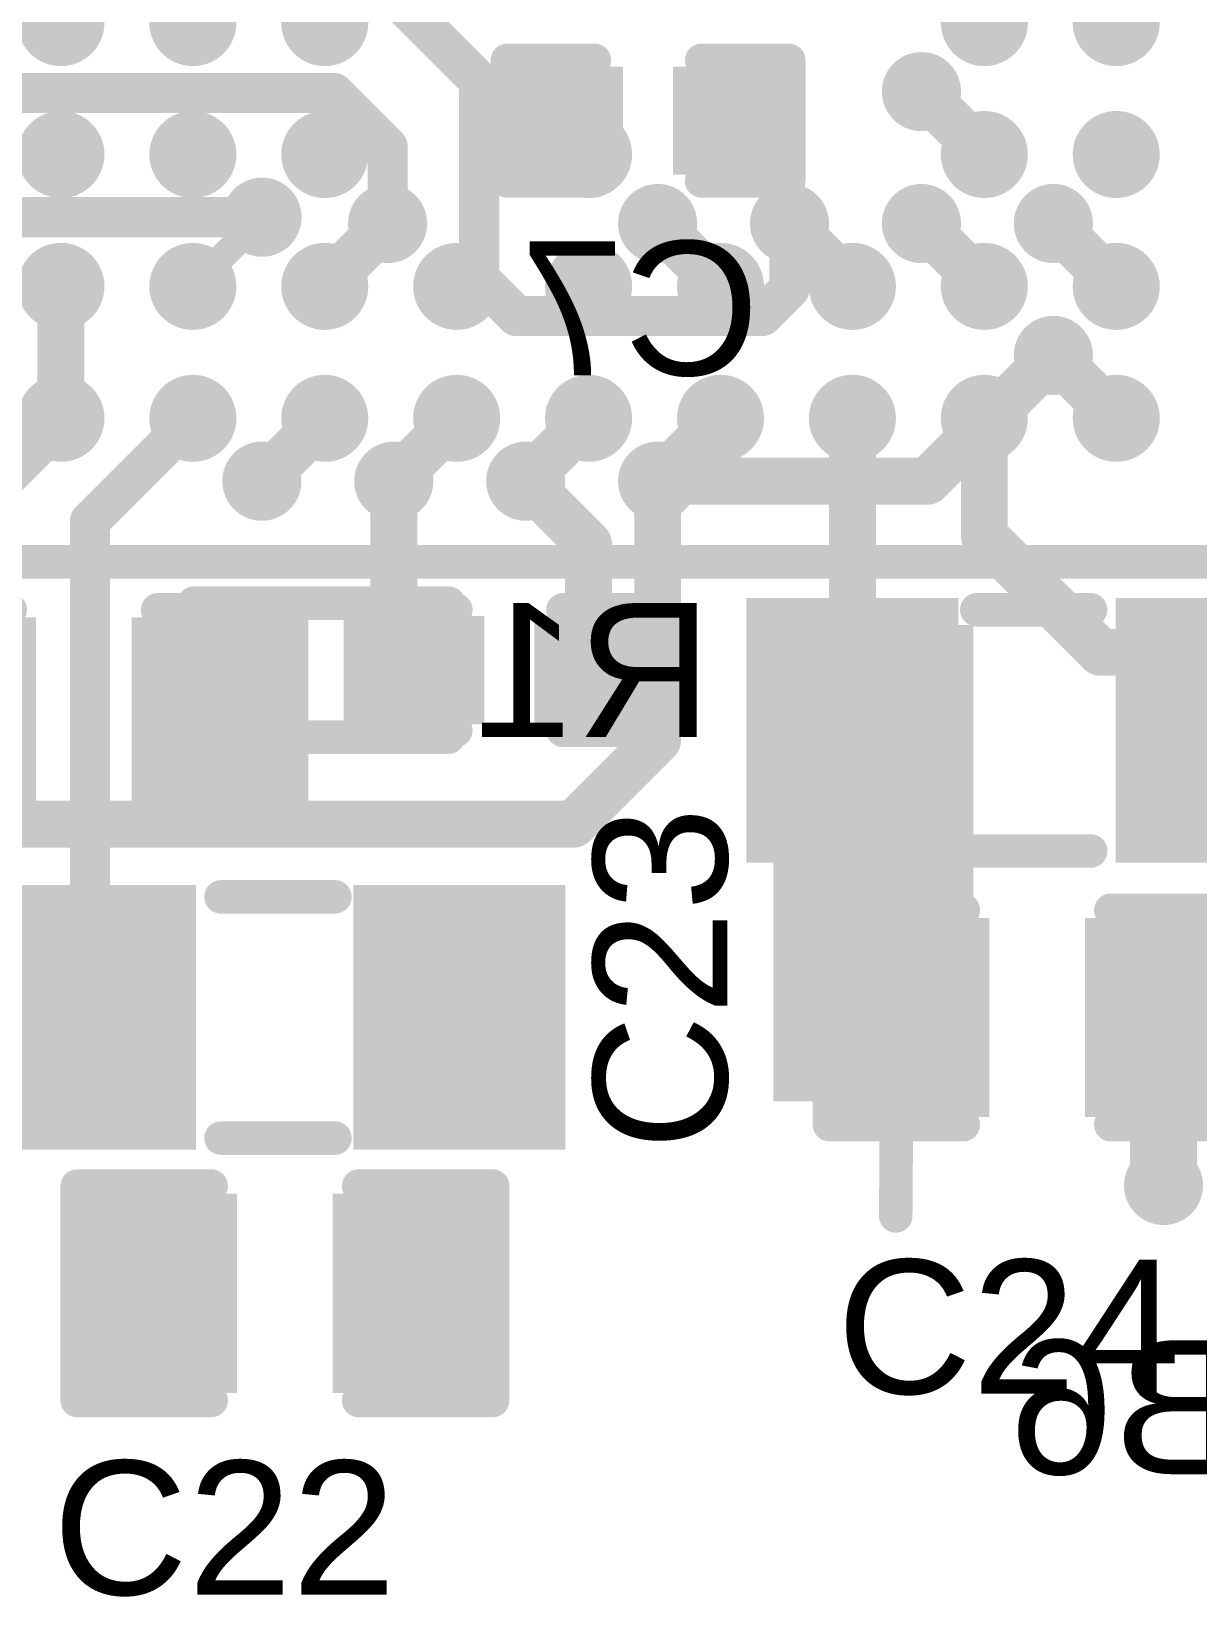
# Model space of a CAD drawing. Header units: inches. Extents: x 28 to 136, y 32 to 73.
# Drawn here: x 42.27 to 46.69, y 56.08 to 62.01 of the extents above; entities that cross this region are included whole.
import ezdxf

# ---------------------------------------------------------------- set-up
doc = ezdxf.new("R2010")
doc.units = ezdxf.units.IN
for name, color, linetype in [('Bottom Layer', 5, 'Continuous'), ('Bottom Overlay', 54, 'Continuous'), ('Bottom Paste', 16, 'Continuous'), ('Bottom Solder', 6, 'Continuous'), ('Top Layer', 1, 'Continuous'), ('Top Overlay', 2, 'Continuous'), ('Top Paste', 8, 'Continuous'), ('Top Solder', 216, 'Continuous'), ('Via Holes', 16, 'Continuous')]:
    doc.layers.add(name, color=color, linetype=linetype)
doc.styles.add('Arial', font='', dxfattribs={"height": 0.2})
doc.styles.get('Arial').set_extended_font_data('Arial')

# ---------------------------------------------------------------- blocks, each defined once
blk = doc.blocks.new('82_VFBGA_7')
at = {"layer": 'Top Layer'}
h = blk.add_hatch(color=1, dxfattribs=at)
edge = h.paths.add_edge_path()
edge.add_arc((-2.25, -0.75), 0.11, 0, 360)
h = blk.add_hatch(color=1, dxfattribs=at)
edge = h.paths.add_edge_path()
edge.add_arc((-1.75, -0.75), 0.11, 0, 360)
h = blk.add_hatch(color=1, dxfattribs=at)
edge = h.paths.add_edge_path()
edge.add_arc((-1.25, -0.75), 0.11, 0, 360)
h = blk.add_hatch(color=1, dxfattribs=at)
edge = h.paths.add_edge_path()
edge.add_arc((1.25, -0.75), 0.11, 0, 360)
h = blk.add_hatch(color=1, dxfattribs=at)
edge = h.paths.add_edge_path()
edge.add_arc((1.75, -0.75), 0.11, 0, 360)
h = blk.add_hatch(color=1, dxfattribs=at)
edge = h.paths.add_edge_path()
edge.add_arc((-2.25, -1.25), 0.11, 0, 360)
h = blk.add_hatch(color=1, dxfattribs=at)
edge = h.paths.add_edge_path()
edge.add_arc((-1.75, -1.25), 0.11, 0, 360)
h = blk.add_hatch(color=1, dxfattribs=at)
edge = h.paths.add_edge_path()
edge.add_arc((-1.25, -1.25), 0.11, 0, 360)
h = blk.add_hatch(color=1, dxfattribs=at)
edge = h.paths.add_edge_path()
edge.add_arc((-0.25, -1.25), 0.11, 0, 360)
h = blk.add_hatch(color=1, dxfattribs=at)
edge = h.paths.add_edge_path()
edge.add_arc((1.25, -1.25), 0.11, 0, 360)
h = blk.add_hatch(color=1, dxfattribs=at)
edge = h.paths.add_edge_path()
edge.add_arc((1.75, -1.25), 0.11, 0, 360)
h = blk.add_hatch(color=1, dxfattribs=at)
edge = h.paths.add_edge_path()
edge.add_arc((-2.25, -1.75), 0.11, 0, 360)
h = blk.add_hatch(color=1, dxfattribs=at)
edge = h.paths.add_edge_path()
edge.add_arc((-1.75, -1.75), 0.11, 0, 360)
h = blk.add_hatch(color=1, dxfattribs=at)
edge = h.paths.add_edge_path()
edge.add_arc((-1.25, -1.75), 0.11, 0, 360)
h = blk.add_hatch(color=1, dxfattribs=at)
edge = h.paths.add_edge_path()
edge.add_arc((-0.75, -1.75), 0.11, 0, 360)
h = blk.add_hatch(color=1, dxfattribs=at)
edge = h.paths.add_edge_path()
edge.add_arc((-0.25, -1.75), 0.11, 0, 360)
h = blk.add_hatch(color=1, dxfattribs=at)
edge = h.paths.add_edge_path()
edge.add_arc((0.25, -1.75), 0.11, 0, 360)
h = blk.add_hatch(color=1, dxfattribs=at)
edge = h.paths.add_edge_path()
edge.add_arc((0.75, -1.75), 0.11, 0, 360)
h = blk.add_hatch(color=1, dxfattribs=at)
edge = h.paths.add_edge_path()
edge.add_arc((1.25, -1.75), 0.11, 0, 360)
h = blk.add_hatch(color=1, dxfattribs=at)
edge = h.paths.add_edge_path()
edge.add_arc((1.75, -1.75), 0.11, 0, 360)
h = blk.add_hatch(color=1, dxfattribs=at)
edge = h.paths.add_edge_path()
edge.add_arc((-2.25, -2.25), 0.11, 0, 360)
h = blk.add_hatch(color=1, dxfattribs=at)
edge = h.paths.add_edge_path()
edge.add_arc((-1.75, -2.25), 0.11, 0, 360)
h = blk.add_hatch(color=1, dxfattribs=at)
edge = h.paths.add_edge_path()
edge.add_arc((-1.25, -2.25), 0.11, 0, 360)
h = blk.add_hatch(color=1, dxfattribs=at)
edge = h.paths.add_edge_path()
edge.add_arc((-0.75, -2.25), 0.11, 0, 360)
h = blk.add_hatch(color=1, dxfattribs=at)
edge = h.paths.add_edge_path()
edge.add_arc((-0.25, -2.25), 0.11, 0, 360)
h = blk.add_hatch(color=1, dxfattribs=at)
edge = h.paths.add_edge_path()
edge.add_arc((0.25, -2.25), 0.11, 0, 360)
h = blk.add_hatch(color=1, dxfattribs=at)
edge = h.paths.add_edge_path()
edge.add_arc((0.75, -2.25), 0.11, 0, 360)
h = blk.add_hatch(color=1, dxfattribs=at)
edge = h.paths.add_edge_path()
edge.add_arc((1.25, -2.25), 0.11, 0, 360)
h = blk.add_hatch(color=1, dxfattribs=at)
edge = h.paths.add_edge_path()
edge.add_arc((1.75, -2.25), 0.11, 0, 360)
at = {"layer": 'Top Paste'}
h = blk.add_hatch(color=8, dxfattribs=at)
edge = h.paths.add_edge_path()
edge.add_arc((-2.25, -0.75), 0.11, 0, 360)
h = blk.add_hatch(color=8, dxfattribs=at)
edge = h.paths.add_edge_path()
edge.add_arc((-1.75, -0.75), 0.11, 0, 360)
h = blk.add_hatch(color=8, dxfattribs=at)
edge = h.paths.add_edge_path()
edge.add_arc((-1.25, -0.75), 0.11, 0, 360)
h = blk.add_hatch(color=8, dxfattribs=at)
edge = h.paths.add_edge_path()
edge.add_arc((1.25, -0.75), 0.11, 0, 360)
h = blk.add_hatch(color=8, dxfattribs=at)
edge = h.paths.add_edge_path()
edge.add_arc((1.75, -0.75), 0.11, 0, 360)
h = blk.add_hatch(color=8, dxfattribs=at)
edge = h.paths.add_edge_path()
edge.add_arc((-2.25, -1.25), 0.11, 0, 360)
h = blk.add_hatch(color=8, dxfattribs=at)
edge = h.paths.add_edge_path()
edge.add_arc((-1.75, -1.25), 0.11, 0, 360)
h = blk.add_hatch(color=8, dxfattribs=at)
edge = h.paths.add_edge_path()
edge.add_arc((-1.25, -1.25), 0.11, 0, 360)
h = blk.add_hatch(color=8, dxfattribs=at)
edge = h.paths.add_edge_path()
edge.add_arc((-0.25, -1.25), 0.11, 0, 360)
h = blk.add_hatch(color=8, dxfattribs=at)
edge = h.paths.add_edge_path()
edge.add_arc((1.25, -1.25), 0.11, 0, 360)
h = blk.add_hatch(color=8, dxfattribs=at)
edge = h.paths.add_edge_path()
edge.add_arc((1.75, -1.25), 0.11, 0, 360)
h = blk.add_hatch(color=8, dxfattribs=at)
edge = h.paths.add_edge_path()
edge.add_arc((-2.25, -1.75), 0.11, 0, 360)
h = blk.add_hatch(color=8, dxfattribs=at)
edge = h.paths.add_edge_path()
edge.add_arc((-1.75, -1.75), 0.11, 0, 360)
h = blk.add_hatch(color=8, dxfattribs=at)
edge = h.paths.add_edge_path()
edge.add_arc((-1.25, -1.75), 0.11, 0, 360)
h = blk.add_hatch(color=8, dxfattribs=at)
edge = h.paths.add_edge_path()
edge.add_arc((-0.75, -1.75), 0.11, 0, 360)
h = blk.add_hatch(color=8, dxfattribs=at)
edge = h.paths.add_edge_path()
edge.add_arc((-0.25, -1.75), 0.11, 0, 360)
h = blk.add_hatch(color=8, dxfattribs=at)
edge = h.paths.add_edge_path()
edge.add_arc((0.25, -1.75), 0.11, 0, 360)
h = blk.add_hatch(color=8, dxfattribs=at)
edge = h.paths.add_edge_path()
edge.add_arc((0.75, -1.75), 0.11, 0, 360)
h = blk.add_hatch(color=8, dxfattribs=at)
edge = h.paths.add_edge_path()
edge.add_arc((1.25, -1.75), 0.11, 0, 360)
h = blk.add_hatch(color=8, dxfattribs=at)
edge = h.paths.add_edge_path()
edge.add_arc((1.75, -1.75), 0.11, 0, 360)
h = blk.add_hatch(color=8, dxfattribs=at)
edge = h.paths.add_edge_path()
edge.add_arc((-2.25, -2.25), 0.11, 0, 360)
h = blk.add_hatch(color=8, dxfattribs=at)
edge = h.paths.add_edge_path()
edge.add_arc((-1.75, -2.25), 0.11, 0, 360)
h = blk.add_hatch(color=8, dxfattribs=at)
edge = h.paths.add_edge_path()
edge.add_arc((-1.25, -2.25), 0.11, 0, 360)
h = blk.add_hatch(color=8, dxfattribs=at)
edge = h.paths.add_edge_path()
edge.add_arc((-0.75, -2.25), 0.11, 0, 360)
h = blk.add_hatch(color=8, dxfattribs=at)
edge = h.paths.add_edge_path()
edge.add_arc((-0.25, -2.25), 0.11, 0, 360)
h = blk.add_hatch(color=8, dxfattribs=at)
edge = h.paths.add_edge_path()
edge.add_arc((0.25, -2.25), 0.11, 0, 360)
h = blk.add_hatch(color=8, dxfattribs=at)
edge = h.paths.add_edge_path()
edge.add_arc((0.75, -2.25), 0.11, 0, 360)
h = blk.add_hatch(color=8, dxfattribs=at)
edge = h.paths.add_edge_path()
edge.add_arc((1.25, -2.25), 0.11, 0, 360)
h = blk.add_hatch(color=8, dxfattribs=at)
edge = h.paths.add_edge_path()
edge.add_arc((1.75, -2.25), 0.11, 0, 360)
at = {"layer": 'Top Solder'}
h = blk.add_hatch(color=216, dxfattribs=at)
edge = h.paths.add_edge_path()
edge.add_arc((-2.25, -0.75), 0.165, 0, 360)
h = blk.add_hatch(color=216, dxfattribs=at)
edge = h.paths.add_edge_path()
edge.add_arc((-1.75, -0.75), 0.165, 0, 360)
h = blk.add_hatch(color=216, dxfattribs=at)
edge = h.paths.add_edge_path()
edge.add_arc((-1.25, -0.75), 0.165, 0, 360)
h = blk.add_hatch(color=216, dxfattribs=at)
edge = h.paths.add_edge_path()
edge.add_arc((1.25, -0.75), 0.165, 0, 360)
h = blk.add_hatch(color=216, dxfattribs=at)
edge = h.paths.add_edge_path()
edge.add_arc((1.75, -0.75), 0.165, 0, 360)
h = blk.add_hatch(color=216, dxfattribs=at)
edge = h.paths.add_edge_path()
edge.add_arc((-2.25, -1.25), 0.165, 0, 360)
h = blk.add_hatch(color=216, dxfattribs=at)
edge = h.paths.add_edge_path()
edge.add_arc((-1.75, -1.25), 0.165, 0, 360)
h = blk.add_hatch(color=216, dxfattribs=at)
edge = h.paths.add_edge_path()
edge.add_arc((-1.25, -1.25), 0.165, 0, 360)
h = blk.add_hatch(color=216, dxfattribs=at)
edge = h.paths.add_edge_path()
edge.add_arc((-0.25, -1.25), 0.165, 0, 360)
h = blk.add_hatch(color=216, dxfattribs=at)
edge = h.paths.add_edge_path()
edge.add_arc((1.25, -1.25), 0.165, 0, 360)
h = blk.add_hatch(color=216, dxfattribs=at)
edge = h.paths.add_edge_path()
edge.add_arc((1.75, -1.25), 0.165, 0, 360)
h = blk.add_hatch(color=216, dxfattribs=at)
edge = h.paths.add_edge_path()
edge.add_arc((-2.25, -1.75), 0.165, 0, 360)
h = blk.add_hatch(color=216, dxfattribs=at)
edge = h.paths.add_edge_path()
edge.add_arc((-1.75, -1.75), 0.165, 0, 360)
h = blk.add_hatch(color=216, dxfattribs=at)
edge = h.paths.add_edge_path()
edge.add_arc((-1.25, -1.75), 0.165, 0, 360)
h = blk.add_hatch(color=216, dxfattribs=at)
edge = h.paths.add_edge_path()
edge.add_arc((-0.75, -1.75), 0.165, 0, 360)
h = blk.add_hatch(color=216, dxfattribs=at)
edge = h.paths.add_edge_path()
edge.add_arc((-0.25, -1.75), 0.165, 0, 360)
h = blk.add_hatch(color=216, dxfattribs=at)
edge = h.paths.add_edge_path()
edge.add_arc((0.25, -1.75), 0.165, 0, 360)
h = blk.add_hatch(color=216, dxfattribs=at)
edge = h.paths.add_edge_path()
edge.add_arc((0.75, -1.75), 0.165, 0, 360)
h = blk.add_hatch(color=216, dxfattribs=at)
edge = h.paths.add_edge_path()
edge.add_arc((1.25, -1.75), 0.165, 0, 360)
h = blk.add_hatch(color=216, dxfattribs=at)
edge = h.paths.add_edge_path()
edge.add_arc((1.75, -1.75), 0.165, 0, 360)
h = blk.add_hatch(color=216, dxfattribs=at)
edge = h.paths.add_edge_path()
edge.add_arc((-2.25, -2.25), 0.165, 0, 360)
h = blk.add_hatch(color=216, dxfattribs=at)
edge = h.paths.add_edge_path()
edge.add_arc((-1.75, -2.25), 0.165, 0, 360)
h = blk.add_hatch(color=216, dxfattribs=at)
edge = h.paths.add_edge_path()
edge.add_arc((-1.25, -2.25), 0.165, 0, 360)
h = blk.add_hatch(color=216, dxfattribs=at)
edge = h.paths.add_edge_path()
edge.add_arc((-0.75, -2.25), 0.165, 0, 360)
h = blk.add_hatch(color=216, dxfattribs=at)
edge = h.paths.add_edge_path()
edge.add_arc((-0.25, -2.25), 0.165, 0, 360)
h = blk.add_hatch(color=216, dxfattribs=at)
edge = h.paths.add_edge_path()
edge.add_arc((0.25, -2.25), 0.165, 0, 360)
h = blk.add_hatch(color=216, dxfattribs=at)
edge = h.paths.add_edge_path()
edge.add_arc((0.75, -2.25), 0.165, 0, 360)
h = blk.add_hatch(color=216, dxfattribs=at)
edge = h.paths.add_edge_path()
edge.add_arc((1.25, -2.25), 0.165, 0, 360)
h = blk.add_hatch(color=216, dxfattribs=at)
edge = h.paths.add_edge_path()
edge.add_arc((1.75, -2.25), 0.165, 0, 360)
at = {"layer": 'Top Overlay', "const_width": 0.127}
blk.add_lwpolyline([(-2.8067, -2.794), (2.7686, -2.794)], dxfattribs=at)
blk = doc.blocks.new('R___0201_B_36')
at = {"layer": 'Bottom Layer'}
for points in [[(-0.41, 0.185), (-0.14, 0.185), (-0.14, -0.185), (-0.41, -0.185)], [(0.14, 0.185), (0.41, 0.185), (0.41, -0.185), (0.14, -0.185)]]:
    blk.add_hatch(color=5, dxfattribs=at).paths.add_polyline_path(points)
at = {"layer": 'Bottom Paste'}
for points in [[(-0.41, 0.185), (-0.14, 0.185), (-0.14, -0.185), (-0.41, -0.185)], [(0.14, 0.185), (0.41, 0.185), (0.41, -0.185), (0.14, -0.185)]]:
    blk.add_hatch(color=16, dxfattribs=at).paths.add_polyline_path(points)
at = {"layer": 'Bottom Solder'}
for points in [[(-0.465, 0.24), (-0.085, 0.24), (-0.085, -0.24), (-0.465, -0.24)], [(0.085, 0.24), (0.465, 0.24), (0.465, -0.24), (0.085, -0.24)]]:
    blk.add_hatch(color=6, dxfattribs=at).paths.add_polyline_path(points)
at = {"layer": 'Bottom Overlay', "const_width": 0.127}
for points in [[(0.4826, 0.254), (-0.4826, 0.254)], [(-0.4826, 0.254), (-0.4826, -0.254)], [(0.4826, 0.254), (0.4826, -0.254)], [(0.4826, -0.254), (-0.4826, -0.254)]]:
    blk.add_lwpolyline(points, dxfattribs=at)
at = {"layer": 'Bottom Overlay', "const_width": 0.0635}
for points in [[(-0.5143, 0.254, 1), (-0.4508, 0.254, 1)], [(-0.5143, 0.254, 1), (-0.4508, 0.254, 1)], [(0.4508, 0.254, 1), (0.5143, 0.254, 1)], [(0.4508, 0.254, 1), (0.5143, 0.254, 1)], [(-0.5143, -0.254, 1), (-0.4508, -0.254, 1)], [(-0.5143, -0.254, 1), (-0.4508, -0.254, 1)], [(0.4508, -0.254, 1), (0.5143, -0.254, 1)], [(0.4508, -0.254, 1), (0.5143, -0.254, 1)]]:
    blk.add_lwpolyline(points, format="xyb", close=True, dxfattribs=at)
blk = doc.blocks.new('IND_0603__1608_M_______39')
at = {"layer": 'Top Layer'}
for points in [[(-1, 0.4), (-0.4, 0.4), (-0.4, -0.4), (-1, -0.4)], [(0.4, 0.4), (1, 0.4), (1, -0.4), (0.4, -0.4)]]:
    blk.add_hatch(color=1, dxfattribs=at).paths.add_polyline_path(points)
at = {"layer": 'Top Paste'}
for points in [[(-1, 0.4), (-0.4, 0.4), (-0.4, -0.4), (-1, -0.4)], [(0.4, 0.4), (1, 0.4), (1, -0.4), (0.4, -0.4)]]:
    blk.add_hatch(color=8, dxfattribs=at).paths.add_polyline_path(points)
at = {"layer": 'Top Solder'}
for points in [[(-1.1016, 0.5016), (-0.2984, 0.5016), (-0.2984, -0.5016), (-1.1016, -0.5016)], [(0.2984, 0.5016), (1.1016, 0.5016), (1.1016, -0.5016), (0.2984, -0.5016)]]:
    blk.add_hatch(color=216, dxfattribs=at).paths.add_polyline_path(points)
at = {"layer": 'Top Overlay', "const_width": 0.127}
for points in [[(0.2286, 0.4572), (-0.2032, 0.4572)], [(0.2286, -0.4572), (-0.2032, -0.4572)]]:
    blk.add_lwpolyline(points, dxfattribs=at)
at = {"layer": 'Top Overlay', "const_width": 0.0635}
for points in [[(-0.2349, 0.4572, 1), (-0.1714, 0.4572, 1)], [(0.1968, 0.4572, 1), (0.2604, 0.4572, 1)], [(-0.2349, -0.4572, 1), (-0.1714, -0.4572, 1)], [(0.1968, -0.4572, 1), (0.2604, -0.4572, 1)]]:
    blk.add_lwpolyline(points, format="xyb", close=True, dxfattribs=at)
blk = doc.blocks.new('IND_0603__1608_M_______40')
at = {"layer": 'Top Layer'}
for points in [[(-1, 0.4), (-0.4, 0.4), (-0.4, -0.4), (-1, -0.4)], [(0.4, 0.4), (1, 0.4), (1, -0.4), (0.4, -0.4)]]:
    blk.add_hatch(color=1, dxfattribs=at).paths.add_polyline_path(points)
at = {"layer": 'Top Paste'}
for points in [[(-1, 0.4), (-0.4, 0.4), (-0.4, -0.4), (-1, -0.4)], [(0.4, 0.4), (1, 0.4), (1, -0.4), (0.4, -0.4)]]:
    blk.add_hatch(color=8, dxfattribs=at).paths.add_polyline_path(points)
at = {"layer": 'Top Solder'}
for points in [[(-1.1016, 0.5016), (-0.2984, 0.5016), (-0.2984, -0.5016), (-1.1016, -0.5016)], [(0.2984, 0.5016), (1.1016, 0.5016), (1.1016, -0.5016), (0.2984, -0.5016)]]:
    blk.add_hatch(color=216, dxfattribs=at).paths.add_polyline_path(points)
at = {"layer": 'Top Overlay', "const_width": 0.127}
for points in [[(-0.2032, 0.4572), (0.2286, 0.4572)], [(-0.2032, -0.4572), (0.2286, -0.4572)]]:
    blk.add_lwpolyline(points, dxfattribs=at)
at = {"layer": 'Top Overlay', "const_width": 0.0635}
for points in [[(-0.2349, 0.4572, 1), (-0.1714, 0.4572, 1)], [(0.1968, 0.4572, 1), (0.2604, 0.4572, 1)], [(-0.2349, -0.4572, 1), (-0.1714, -0.4572, 1)], [(0.1968, -0.4572, 1), (0.2604, -0.4572, 1)]]:
    blk.add_lwpolyline(points, format="xyb", close=True, dxfattribs=at)
blk = doc.blocks.new('C___0402_63')
at = {"layer": 'Top Layer'}
for points in [[(-0.6985, -0.3175), (-0.6985, 0.3175), (-0.2413, 0.3175), (-0.2413, -0.3175)], [(0.2413, -0.3175), (0.2413, 0.3175), (0.6985, 0.3175), (0.6985, -0.3175)]]:
    blk.add_hatch(color=1, dxfattribs=at).paths.add_polyline_path(points)
at = {"layer": 'Top Paste'}
for points in [[(-0.6985, -0.3175), (-0.6985, 0.3175), (-0.2413, 0.3175), (-0.2413, -0.3175)], [(0.2413, -0.3175), (0.2413, 0.3175), (0.6985, 0.3175), (0.6985, -0.3175)]]:
    blk.add_hatch(color=8, dxfattribs=at).paths.add_polyline_path(points)
at = {"layer": 'Top Solder'}
for points in [[(-0.7585, -0.3775), (-0.7585, 0.3775), (-0.1813, 0.3775), (-0.1813, -0.3775)], [(0.1813, -0.3775), (0.1813, 0.3775), (0.7585, 0.3775), (0.7585, -0.3775)]]:
    blk.add_hatch(color=216, dxfattribs=at).paths.add_polyline_path(points)
at = {"layer": 'Top Overlay', "const_width": 0.127}
for points in [[(-0.2794, 0.4064), (-0.7874, 0.4064)], [(-0.7874, 0.4064), (-0.7874, -0.4064)], [(0.7874, 0.4064), (0.2794, 0.4064)], [(0.7874, 0.4064), (0.7874, -0.4064)], [(-0.2794, -0.4064), (-0.7874, -0.4064)], [(0.7874, -0.4064), (0.2794, -0.4064)]]:
    blk.add_lwpolyline(points, dxfattribs=at)
at = {"layer": 'Top Overlay', "const_width": 0.0635}
for points in [[(-0.8191, 0.4064, 1), (-0.7556, 0.4064, 1)], [(-0.8191, 0.4064, 1), (-0.7556, 0.4064, 1)], [(-0.3111, 0.4064, 1), (-0.2477, 0.4064, 1)], [(0.2477, 0.4064, 1), (0.3111, 0.4064, 1)], [(0.7556, 0.4064, 1), (0.8191, 0.4064, 1)], [(0.7556, 0.4064, 1), (0.8191, 0.4064, 1)], [(-0.8191, -0.4064, 1), (-0.7556, -0.4064, 1)], [(-0.8191, -0.4064, 1), (-0.7556, -0.4064, 1)], [(-0.3111, -0.4064, 1), (-0.2477, -0.4064, 1)], [(0.2477, -0.4064, 1), (0.3111, -0.4064, 1)], [(0.7556, -0.4064, 1), (0.8191, -0.4064, 1)], [(0.7556, -0.4064, 1), (0.8191, -0.4064, 1)]]:
    blk.add_lwpolyline(points, format="xyb", close=True, dxfattribs=at)
blk = doc.blocks.new('C___0201_64')
at = {"layer": 'Top Layer'}
for points in [[(-0.45, 0.15), (-0.15, 0.15), (-0.15, -0.15), (-0.45, -0.15)], [(0.15, 0.15), (0.45, 0.15), (0.45, -0.15), (0.15, -0.15)]]:
    blk.add_hatch(color=1, dxfattribs=at).paths.add_polyline_path(points)
at = {"layer": 'Top Paste'}
for points in [[(-0.45, 0.15), (-0.15, 0.15), (-0.15, -0.15), (-0.45, -0.15)], [(0.15, 0.15), (0.45, 0.15), (0.45, -0.15), (0.15, -0.15)]]:
    blk.add_hatch(color=8, dxfattribs=at).paths.add_polyline_path(points)
at = {"layer": 'Top Solder'}
for points in [[(-0.505, 0.205), (-0.095, 0.205), (-0.095, -0.205), (-0.505, -0.205)], [(0.095, 0.205), (0.505, 0.205), (0.505, -0.205), (0.095, -0.205)]]:
    blk.add_hatch(color=216, dxfattribs=at).paths.add_polyline_path(points)
at = {"layer": 'Top Overlay', "const_width": 0.127}
for points in [[(-0.5334, 0.2286), (-0.2032, 0.2286)], [(-0.5334, -0.2286), (-0.5334, 0.2286)], [(0.2032, 0.2286), (0.5334, 0.2286)], [(0.5334, -0.2286), (0.5334, 0.2286)], [(-0.5334, -0.2286), (-0.2032, -0.2286)], [(0.2032, -0.2286), (0.5334, -0.2286)]]:
    blk.add_lwpolyline(points, dxfattribs=at)
at = {"layer": 'Top Overlay', "const_width": 0.0635}
for points in [[(-0.5651, 0.2286, 1), (-0.5016, 0.2286, 1)], [(-0.5651, 0.2286, 1), (-0.5016, 0.2286, 1)], [(-0.2349, 0.2286, 1), (-0.1714, 0.2286, 1)], [(0.1714, 0.2286, 1), (0.2349, 0.2286, 1)], [(0.5016, 0.2286, 1), (0.5651, 0.2286, 1)], [(0.5016, 0.2286, 1), (0.5651, 0.2286, 1)], [(-0.5651, -0.2286, 1), (-0.5016, -0.2286, 1)], [(-0.5651, -0.2286, 1), (-0.5016, -0.2286, 1)], [(-0.2349, -0.2286, 1), (-0.1714, -0.2286, 1)], [(0.1714, -0.2286, 1), (0.2349, -0.2286, 1)], [(0.5016, -0.2286, 1), (0.5651, -0.2286, 1)], [(0.5016, -0.2286, 1), (0.5651, -0.2286, 1)]]:
    blk.add_lwpolyline(points, format="xyb", close=True, dxfattribs=at)
blk = doc.blocks.new('C___0402_65')
at = {"layer": 'Top Layer'}
for points in [[(-0.6985, -0.3175), (-0.6985, 0.3175), (-0.2413, 0.3175), (-0.2413, -0.3175)], [(0.2413, -0.3175), (0.2413, 0.3175), (0.6985, 0.3175), (0.6985, -0.3175)]]:
    blk.add_hatch(color=1, dxfattribs=at).paths.add_polyline_path(points)
at = {"layer": 'Top Paste'}
for points in [[(-0.6985, -0.3175), (-0.6985, 0.3175), (-0.2413, 0.3175), (-0.2413, -0.3175)], [(0.2413, -0.3175), (0.2413, 0.3175), (0.6985, 0.3175), (0.6985, -0.3175)]]:
    blk.add_hatch(color=8, dxfattribs=at).paths.add_polyline_path(points)
at = {"layer": 'Top Solder'}
for points in [[(-0.7585, -0.3775), (-0.7585, 0.3775), (-0.1813, 0.3775), (-0.1813, -0.3775)], [(0.1813, -0.3775), (0.1813, 0.3775), (0.7585, 0.3775), (0.7585, -0.3775)]]:
    blk.add_hatch(color=216, dxfattribs=at).paths.add_polyline_path(points)
at = {"layer": 'Top Overlay', "const_width": 0.127}
for points in [[(-0.7874, 0.4064), (-0.2794, 0.4064)], [(-0.7874, -0.4064), (-0.7874, 0.4064)], [(0.2794, 0.4064), (0.7874, 0.4064)], [(0.7874, -0.4064), (0.7874, 0.4064)], [(-0.7874, -0.4064), (-0.2794, -0.4064)], [(0.2794, -0.4064), (0.7874, -0.4064)]]:
    blk.add_lwpolyline(points, dxfattribs=at)
at = {"layer": 'Top Overlay', "const_width": 0.0635}
for points in [[(-0.8191, 0.4064, 1), (-0.7556, 0.4064, 1)], [(-0.8191, 0.4064, 1), (-0.7556, 0.4064, 1)], [(-0.3111, 0.4064, 1), (-0.2477, 0.4064, 1)], [(0.2477, 0.4064, 1), (0.3111, 0.4064, 1)], [(0.7556, 0.4064, 1), (0.8191, 0.4064, 1)], [(0.7556, 0.4064, 1), (0.8191, 0.4064, 1)], [(-0.8191, -0.4064, 1), (-0.7556, -0.4064, 1)], [(-0.8191, -0.4064, 1), (-0.7556, -0.4064, 1)], [(-0.3111, -0.4064, 1), (-0.2477, -0.4064, 1)], [(0.2477, -0.4064, 1), (0.3111, -0.4064, 1)], [(0.7556, -0.4064, 1), (0.8191, -0.4064, 1)], [(0.7556, -0.4064, 1), (0.8191, -0.4064, 1)]]:
    blk.add_lwpolyline(points, format="xyb", close=True, dxfattribs=at)
blk = doc.blocks.new('C___0402_66')
at = {"layer": 'Top Layer'}
for points in [[(-0.6985, -0.3175), (-0.6985, 0.3175), (-0.2413, 0.3175), (-0.2413, -0.3175)], [(0.2413, -0.3175), (0.2413, 0.3175), (0.6985, 0.3175), (0.6985, -0.3175)]]:
    blk.add_hatch(color=1, dxfattribs=at).paths.add_polyline_path(points)
at = {"layer": 'Top Paste'}
for points in [[(-0.6985, -0.3175), (-0.6985, 0.3175), (-0.2413, 0.3175), (-0.2413, -0.3175)], [(0.2413, -0.3175), (0.2413, 0.3175), (0.6985, 0.3175), (0.6985, -0.3175)]]:
    blk.add_hatch(color=8, dxfattribs=at).paths.add_polyline_path(points)
at = {"layer": 'Top Solder'}
for points in [[(-0.7585, -0.3775), (-0.7585, 0.3775), (-0.1813, 0.3775), (-0.1813, -0.3775)], [(0.1813, -0.3775), (0.1813, 0.3775), (0.7585, 0.3775), (0.7585, -0.3775)]]:
    blk.add_hatch(color=216, dxfattribs=at).paths.add_polyline_path(points)
at = {"layer": 'Top Overlay', "const_width": 0.127}
for points in [[(-0.2794, 0.4064), (-0.7874, 0.4064)], [(-0.7874, 0.4064), (-0.7874, -0.4064)], [(0.7874, 0.4064), (0.2794, 0.4064)], [(0.7874, 0.4064), (0.7874, -0.4064)], [(-0.2794, -0.4064), (-0.7874, -0.4064)], [(0.7874, -0.4064), (0.2794, -0.4064)]]:
    blk.add_lwpolyline(points, dxfattribs=at)
at = {"layer": 'Top Overlay', "const_width": 0.0635}
for points in [[(-0.8191, 0.4064, 1), (-0.7556, 0.4064, 1)], [(-0.8191, 0.4064, 1), (-0.7556, 0.4064, 1)], [(-0.3111, 0.4064, 1), (-0.2477, 0.4064, 1)], [(0.2477, 0.4064, 1), (0.3111, 0.4064, 1)], [(0.7556, 0.4064, 1), (0.8191, 0.4064, 1)], [(0.7556, 0.4064, 1), (0.8191, 0.4064, 1)], [(-0.8191, -0.4064, 1), (-0.7556, -0.4064, 1)], [(-0.8191, -0.4064, 1), (-0.7556, -0.4064, 1)], [(-0.3111, -0.4064, 1), (-0.2477, -0.4064, 1)], [(0.2477, -0.4064, 1), (0.3111, -0.4064, 1)], [(0.7556, -0.4064, 1), (0.8191, -0.4064, 1)], [(0.7556, -0.4064, 1), (0.8191, -0.4064, 1)]]:
    blk.add_lwpolyline(points, format="xyb", close=True, dxfattribs=at)
blk = doc.blocks.new('C___0201_B_80')
at = {"layer": 'Bottom Layer'}
for points in [[(-0.45, 0.15), (-0.15, 0.15), (-0.15, -0.15), (-0.45, -0.15)], [(0.15, 0.15), (0.45, 0.15), (0.45, -0.15), (0.15, -0.15)]]:
    blk.add_hatch(color=5, dxfattribs=at).paths.add_polyline_path(points)
at = {"layer": 'Bottom Paste'}
for points in [[(-0.45, 0.15), (-0.15, 0.15), (-0.15, -0.15), (-0.45, -0.15)], [(0.15, 0.15), (0.45, 0.15), (0.45, -0.15), (0.15, -0.15)]]:
    blk.add_hatch(color=16, dxfattribs=at).paths.add_polyline_path(points)
at = {"layer": 'Bottom Solder'}
for points in [[(-0.505, 0.205), (-0.095, 0.205), (-0.095, -0.205), (-0.505, -0.205)], [(0.095, 0.205), (0.505, 0.205), (0.505, -0.205), (0.095, -0.205)]]:
    blk.add_hatch(color=6, dxfattribs=at).paths.add_polyline_path(points)
at = {"layer": 'Bottom Overlay', "const_width": 0.127}
for points in [[(-0.2032, 0.2286), (-0.5334, 0.2286)], [(-0.5334, 0.2286), (-0.5334, -0.2286)], [(0.5334, 0.2286), (0.2032, 0.2286)], [(0.5334, 0.2286), (0.5334, -0.2286)], [(-0.2032, -0.2286), (-0.5334, -0.2286)], [(0.5334, -0.2286), (0.2032, -0.2286)]]:
    blk.add_lwpolyline(points, dxfattribs=at)
at = {"layer": 'Bottom Overlay', "const_width": 0.0635}
for points in [[(-0.5651, 0.2286, 1), (-0.5016, 0.2286, 1)], [(-0.5651, 0.2286, 1), (-0.5016, 0.2286, 1)], [(-0.2349, 0.2286, 1), (-0.1714, 0.2286, 1)], [(0.1714, 0.2286, 1), (0.2349, 0.2286, 1)], [(0.5016, 0.2286, 1), (0.5651, 0.2286, 1)], [(0.5016, 0.2286, 1), (0.5651, 0.2286, 1)], [(-0.5651, -0.2286, 1), (-0.5016, -0.2286, 1)], [(-0.5651, -0.2286, 1), (-0.5016, -0.2286, 1)], [(-0.2349, -0.2286, 1), (-0.1714, -0.2286, 1)], [(0.1714, -0.2286, 1), (0.2349, -0.2286, 1)], [(0.5016, -0.2286, 1), (0.5651, -0.2286, 1)], [(0.5016, -0.2286, 1), (0.5651, -0.2286, 1)]]:
    blk.add_lwpolyline(points, format="xyb", close=True, dxfattribs=at)

msp = doc.modelspace()

# ---------------------------------------------------------------- hatches: boundary and pattern name
at = {"layer": 'Bottom Layer'}
h = msp.add_hatch(color=5, dxfattribs=at)
edge = h.paths.add_edge_path()
edge.add_arc((45.6435, 61.7811), 0.15, 0, 360)
h = msp.add_hatch(color=5, dxfattribs=at)
edge = h.paths.add_edge_path()
edge.add_arc((43.1441, 61.3051), 0.15, 0, 360)
h = msp.add_hatch(color=5, dxfattribs=at)
edge = h.paths.add_edge_path()
edge.add_arc((43.6201, 61.2811), 0.15, 0, 360)
h = msp.add_hatch(color=5, dxfattribs=at)
edge = h.paths.add_edge_path()
edge.add_arc((44.6435, 61.2811), 0.15, 0, 360)
h = msp.add_hatch(color=5, dxfattribs=at)
edge = h.paths.add_edge_path()
edge.add_arc((45.1435, 61.2811), 0.15, 0, 360)
h = msp.add_hatch(color=5, dxfattribs=at)
edge = h.paths.add_edge_path()
edge.add_arc((45.6435, 61.2811), 0.15, 0, 360)
h = msp.add_hatch(color=5, dxfattribs=at)
edge = h.paths.add_edge_path()
edge.add_arc((46.1435, 61.2811), 0.15, 0, 360)
h = msp.add_hatch(color=5, dxfattribs=at)
edge = h.paths.add_edge_path()
edge.add_arc((46.1435, 60.7811), 0.15, 0, 360)
h = msp.add_hatch(color=5, dxfattribs=at)
edge = h.paths.add_edge_path()
edge.add_arc((43.1435, 60.3045), 0.15, 0, 360)
h = msp.add_hatch(color=5, dxfattribs=at)
edge = h.paths.add_edge_path()
edge.add_arc((43.6435, 60.3045), 0.15, 0, 360)
h = msp.add_hatch(color=5, dxfattribs=at)
edge = h.paths.add_edge_path()
edge.add_arc((44.1435, 60.3045), 0.15, 0, 360)
h = msp.add_hatch(color=5, dxfattribs=at)
edge = h.paths.add_edge_path()
edge.add_arc((44.6435, 60.3045), 0.15, 0, 360)
h = msp.add_hatch(color=5, dxfattribs=at)
edge = h.paths.add_edge_path()
edge.add_arc((46.5612, 57.6349), 0.15, 0, 360)
at = {"layer": 'Top Layer'}
h = msp.add_hatch(color=1, dxfattribs=at)
edge = h.paths.add_edge_path()
edge.add_arc((45.6435, 61.7811), 0.15, 0, 360)
h = msp.add_hatch(color=1, dxfattribs=at)
edge = h.paths.add_edge_path()
edge.add_arc((43.1441, 61.3051), 0.15, 0, 360)
h = msp.add_hatch(color=1, dxfattribs=at)
edge = h.paths.add_edge_path()
edge.add_arc((43.6201, 61.2811), 0.15, 0, 360)
h = msp.add_hatch(color=1, dxfattribs=at)
edge = h.paths.add_edge_path()
edge.add_arc((44.6435, 61.2811), 0.15, 0, 360)
h = msp.add_hatch(color=1, dxfattribs=at)
edge = h.paths.add_edge_path()
edge.add_arc((45.1435, 61.2811), 0.15, 0, 360)
h = msp.add_hatch(color=1, dxfattribs=at)
edge = h.paths.add_edge_path()
edge.add_arc((45.6435, 61.2811), 0.15, 0, 360)
h = msp.add_hatch(color=1, dxfattribs=at)
edge = h.paths.add_edge_path()
edge.add_arc((46.1435, 61.2811), 0.15, 0, 360)
h = msp.add_hatch(color=1, dxfattribs=at)
edge = h.paths.add_edge_path()
edge.add_arc((46.1435, 60.7811), 0.15, 0, 360)
h = msp.add_hatch(color=1, dxfattribs=at)
edge = h.paths.add_edge_path()
edge.add_arc((43.1435, 60.3045), 0.15, 0, 360)
h = msp.add_hatch(color=1, dxfattribs=at)
edge = h.paths.add_edge_path()
edge.add_arc((43.6435, 60.3045), 0.15, 0, 360)
h = msp.add_hatch(color=1, dxfattribs=at)
edge = h.paths.add_edge_path()
edge.add_arc((44.1435, 60.3045), 0.15, 0, 360)
h = msp.add_hatch(color=1, dxfattribs=at)
edge = h.paths.add_edge_path()
edge.add_arc((44.6435, 60.3045), 0.15, 0, 360)
msp.add_hatch(color=1, dxfattribs=at).paths.add_polyline_path([(45.0818, 57.9541), (45.8405, 57.9541), (45.8405, 59.7598), (45.0818, 59.7598)])
h = msp.add_hatch(color=1, dxfattribs=at)
edge = h.paths.add_edge_path()
edge.add_arc((46.5612, 57.6349), 0.15, 0, 360)
at = {"layer": 'Via Holes'}
h = msp.add_hatch(color=7, dxfattribs=at)
edge = h.paths.add_edge_path()
edge.add_arc((45.6435, 61.7811), 0.075, 0, 360)
h = msp.add_hatch(color=7, dxfattribs=at)
edge = h.paths.add_edge_path()
edge.add_arc((43.1441, 61.3051), 0.075, 0, 360)
h = msp.add_hatch(color=7, dxfattribs=at)
edge = h.paths.add_edge_path()
edge.add_arc((43.6201, 61.2811), 0.075, 0, 360)
h = msp.add_hatch(color=7, dxfattribs=at)
edge = h.paths.add_edge_path()
edge.add_arc((44.6435, 61.2811), 0.075, 0, 360)
h = msp.add_hatch(color=7, dxfattribs=at)
edge = h.paths.add_edge_path()
edge.add_arc((45.1435, 61.2811), 0.075, 0, 360)
h = msp.add_hatch(color=7, dxfattribs=at)
edge = h.paths.add_edge_path()
edge.add_arc((45.6435, 61.2811), 0.075, 0, 360)
h = msp.add_hatch(color=7, dxfattribs=at)
edge = h.paths.add_edge_path()
edge.add_arc((46.1435, 61.2811), 0.075, 0, 360)
h = msp.add_hatch(color=7, dxfattribs=at)
edge = h.paths.add_edge_path()
edge.add_arc((46.1435, 60.7811), 0.075, 0, 360)
h = msp.add_hatch(color=7, dxfattribs=at)
edge = h.paths.add_edge_path()
edge.add_arc((43.1435, 60.3045), 0.075, 0, 360)
h = msp.add_hatch(color=7, dxfattribs=at)
edge = h.paths.add_edge_path()
edge.add_arc((43.6435, 60.3045), 0.075, 0, 360)
h = msp.add_hatch(color=7, dxfattribs=at)
edge = h.paths.add_edge_path()
edge.add_arc((44.1435, 60.3045), 0.075, 0, 360)
h = msp.add_hatch(color=7, dxfattribs=at)
edge = h.paths.add_edge_path()
edge.add_arc((44.6435, 60.3045), 0.075, 0, 360)
h = msp.add_hatch(color=7, dxfattribs=at)
edge = h.paths.add_edge_path()
edge.add_arc((46.5612, 57.6349), 0.075, 0, 360)

# ---------------------------------------------------------------- linework, layer by layer
at = {"layer": 'Bottom Layer'}
for points, const_width in [([(43.6232, 62.1651), (43.9674, 61.8208)], 0.1524), ([(43.9674, 61.0722), (43.9674, 61.8208)], 0.1524), ([(40.0049, 61.7759), (43.4155, 61.7759)], 0.1524), ([(43.4155, 61.7759), (43.6201, 61.5714)], 0.1524), ([(43.6201, 61.2811), (43.6201, 61.5714)], 0.1524), ([(39.1834, 61.3051), (43.1441, 61.3051)], 0.1524), ([(45.1435, 61.034), (45.1435, 61.2811)], 0.1524), ([(43.9674, 61.0722), (44.109, 60.9305)], 0.1524), ([(45.04, 60.9305), (45.1435, 61.034)], 0.1524), ([(44.109, 60.9305), (45.04, 60.9305)], 0.1524), ([(45.667, 60.3045), (46.1435, 60.7811)], 0.1778), ([(43.6435, 59.5884), (43.6435, 60.3045)], 0.1778), ([(44.6435, 60.3045), (45.667, 60.3045)], 0.1778), ([(44.6435, 59.3233), (44.6435, 60.3045)], 0.1778), ([(44.3244, 59.0042), (44.6435, 59.3233)], 0.1778), ([(41.8846, 59.0042), (44.3244, 59.0042)], 0.1778)]:
    msp.add_lwpolyline(points, dxfattribs=dict(at, const_width=const_width))
for points, const_width in [([(43.9293, 61.8208, 1), (44.0055, 61.8208, 1)], 0.0762), ([(43.9293, 61.8208, 1), (44.0055, 61.8208, 1)], 0.0762), ([(43.3774, 61.7759, 1), (43.4536, 61.7759, 1)], 0.0762), ([(43.3774, 61.7759, 1), (43.4536, 61.7759, 1)], 0.0762), ([(43.582, 61.5714, 1), (43.6582, 61.5714, 1)], 0.0762), ([(43.582, 61.5714, 1), (43.6582, 61.5714, 1)], 0.0762), ([(43.106, 61.3051, 1), (43.1822, 61.3051, 1)], 0.0762), ([(43.582, 61.2811, 1), (43.6582, 61.2811, 1)], 0.0762), ([(45.1054, 61.2811, 1), (45.1816, 61.2811, 1)], 0.0762), ([(43.9293, 61.0722, 1), (44.0055, 61.0722, 1)], 0.0762), ([(43.9293, 61.0722, 1), (44.0055, 61.0722, 1)], 0.0762), ([(45.1054, 61.034, 1), (45.1816, 61.034, 1)], 0.0762), ([(45.1054, 61.034, 1), (45.1816, 61.034, 1)], 0.0762), ([(44.0709, 60.9305, 1), (44.1471, 60.9305, 1)], 0.0762), ([(44.0709, 60.9305, 1), (44.1471, 60.9305, 1)], 0.0762), ([(45.0019, 60.9305, 1), (45.0781, 60.9305, 1)], 0.0762), ([(45.0019, 60.9305, 1), (45.0781, 60.9305, 1)], 0.0762), ([(46.0991, 60.7811, 1), (46.188, 60.7811, 1)], 0.0889), ([(43.5991, 60.3045, 1), (43.688, 60.3045, 1)], 0.0889), ([(44.5991, 60.3045, 1), (44.688, 60.3045, 1)], 0.0889), ([(44.5991, 60.3045, 1), (44.688, 60.3045, 1)], 0.0889), ([(45.6225, 60.3045, 1), (45.7114, 60.3045, 1)], 0.0889), ([(45.6225, 60.3045, 1), (45.7114, 60.3045, 1)], 0.0889), ([(43.5991, 59.5884, 1), (43.688, 59.5884, 1)], 0.0889), ([(44.5991, 59.3233, 1), (44.688, 59.3233, 1)], 0.0889), ([(44.5991, 59.3233, 1), (44.688, 59.3233, 1)], 0.0889), ([(44.28, 59.0042, 1), (44.3689, 59.0042, 1)], 0.0889), ([(44.28, 59.0042, 1), (44.3689, 59.0042, 1)], 0.0889)]:
    msp.add_lwpolyline(points, format="xyb", close=True, dxfattribs=dict(at, const_width=const_width))
at = {"layer": 'Top Layer'}
for points, const_width in [([(45.6435, 62.2811), (45.8818, 62.0428)], 0.1778), ([(45.6435, 61.7811), (45.8818, 61.5428)], 0.1778), ([(42.8818, 61.0428), (43.1441, 61.3051)], 0.1016), ([(43.3818, 61.0428), (43.6201, 61.2811)], 0.1778), ([(44.6435, 61.2811), (44.8818, 61.0428)], 0.1778), ([(45.1435, 61.2811), (45.3818, 61.0428)], 0.1778), ([(45.6435, 61.2811), (45.8818, 61.0428)], 0.1778), ([(46.1435, 61.2811), (46.3818, 61.0428)], 0.1778), ([(42.3818, 60.5428), (42.3818, 61.0428)], 0.1778), ([(46.1435, 60.7811), (46.3818, 60.5428)], 0.1778), ([(41.9989, 60.1599), (42.3818, 60.5428)], 0.1778), ([(42.4918, 60.1528), (42.8818, 60.5428)], 0.1524), ([(43.1435, 60.3045), (43.3818, 60.5428)], 0.1778), ([(43.6435, 60.3045), (43.8818, 60.5428)], 0.1778), ([(44.1435, 60.3045), (44.3818, 60.5428)], 0.1778), ([(44.6435, 60.3045), (44.8818, 60.5428)], 0.1778), ([(45.3818, 59.3598), (45.3818, 60.5428)], 0.1778), ([(45.8818, 60.0967), (45.8818, 60.5428)], 0.1778), ([(44.1435, 60.3045), (44.3818, 60.0662)], 0.1778), ([(42.4918, 58.2716), (42.4918, 60.1528)], 0.1524), ([(45.8818, 60.0967), (46.3227, 59.6558)], 0.1778), ([(44.3818, 59.5884), (44.3818, 60.0662)], 0.1778), ([(46.3227, 59.6558), (46.5707, 59.6558)], 0.1778), ([(46.5707, 59.6558), (46.7818, 59.4448)], 0.1778), ([(46.5612, 57.6349), (46.5612, 58.2716)], 0.254)]:
    msp.add_lwpolyline(points, dxfattribs=dict(at, const_width=const_width))
for points, const_width in [([(45.8374, 62.0428, 1), (45.9263, 62.0428, 1)], 0.0889), ([(45.5991, 61.7811, 1), (45.688, 61.7811, 1)], 0.0889), ([(45.8374, 61.5428, 1), (45.9263, 61.5428, 1)], 0.0889), ([(43.1187, 61.3051, 1), (43.1695, 61.3051, 1)], 0.0508), ([(43.5756, 61.2811, 1), (43.6645, 61.2811, 1)], 0.0889), ([(44.5991, 61.2811, 1), (44.688, 61.2811, 1)], 0.0889), ([(45.0991, 61.2811, 1), (45.188, 61.2811, 1)], 0.0889), ([(45.5991, 61.2811, 1), (45.688, 61.2811, 1)], 0.0889), ([(46.0991, 61.2811, 1), (46.188, 61.2811, 1)], 0.0889), ([(42.3373, 61.0428, 1), (42.4262, 61.0428, 1)], 0.0889), ([(43.3374, 61.0428, 1), (43.4263, 61.0428, 1)], 0.0889), ([(44.8373, 61.0428, 1), (44.9263, 61.0428, 1)], 0.0889), ([(45.3374, 61.0428, 1), (45.4263, 61.0428, 1)], 0.0889), ([(45.8374, 61.0428, 1), (45.9263, 61.0428, 1)], 0.0889), ([(46.3373, 61.0428, 1), (46.4262, 61.0428, 1)], 0.0889), ([(42.8564, 61.0428, 1), (42.9072, 61.0428, 1)], 0.0508), ([(46.0991, 60.7811, 1), (46.188, 60.7811, 1)], 0.0889), ([(42.3373, 60.5428, 1), (42.4262, 60.5428, 1)], 0.0889), ([(42.3373, 60.5428, 1), (42.4262, 60.5428, 1)], 0.0889), ([(42.8437, 60.5428, 1), (42.9199, 60.5428, 1)], 0.0762), ([(43.3374, 60.5428, 1), (43.4263, 60.5428, 1)], 0.0889), ([(43.8373, 60.5428, 1), (43.9262, 60.5428, 1)], 0.0889), ([(44.3374, 60.5428, 1), (44.4263, 60.5428, 1)], 0.0889), ([(44.8373, 60.5428, 1), (44.9263, 60.5428, 1)], 0.0889), ([(45.3374, 60.5428, 1), (45.4263, 60.5428, 1)], 0.0889), ([(45.8374, 60.5428, 1), (45.9263, 60.5428, 1)], 0.0889), ([(46.3373, 60.5428, 1), (46.4262, 60.5428, 1)], 0.0889), ([(43.0991, 60.3045, 1), (43.188, 60.3045, 1)], 0.0889), ([(43.5991, 60.3045, 1), (43.688, 60.3045, 1)], 0.0889), ([(44.0991, 60.3045, 1), (44.188, 60.3045, 1)], 0.0889), ([(44.0991, 60.3045, 1), (44.188, 60.3045, 1)], 0.0889), ([(44.5991, 60.3045, 1), (44.688, 60.3045, 1)], 0.0889), ([(42.4537, 60.1528, 1), (42.5299, 60.1528, 1)], 0.0762), ([(42.4537, 60.1528, 1), (42.5299, 60.1528, 1)], 0.0762), ([(45.8374, 60.0967, 1), (45.9263, 60.0967, 1)], 0.0889), ([(45.8374, 60.0967, 1), (45.9263, 60.0967, 1)], 0.0889), ([(44.3374, 60.0662, 1), (44.4263, 60.0662, 1)], 0.0889), ([(44.3374, 60.0662, 1), (44.4263, 60.0662, 1)], 0.0889), ([(46.2782, 59.6558, 1), (46.3671, 59.6558, 1)], 0.0889), ([(46.2782, 59.6558, 1), (46.3671, 59.6558, 1)], 0.0889), ([(46.5263, 59.6558, 1), (46.6152, 59.6558, 1)], 0.0889), ([(46.5263, 59.6558, 1), (46.6152, 59.6558, 1)], 0.0889), ([(44.3374, 59.5884, 1), (44.4263, 59.5884, 1)], 0.0889), ([(45.3374, 59.3598, 1), (45.4263, 59.3598, 1)], 0.0889), ([(46.4977, 58.2716, 1), (46.6247, 58.2716, 1)], 0.127), ([(42.4537, 58.2716, 1), (42.5299, 58.2716, 1)], 0.0762), ([(46.4977, 57.6349, 1), (46.6247, 57.6349, 1)], 0.127)]:
    msp.add_lwpolyline(points, format="xyb", close=True, dxfattribs=dict(at, const_width=const_width))
at = {"layer": 'Top Overlay', "const_width": 0.127}
msp.add_lwpolyline([(45.546, 57.5194), (45.5484, 57.8652)], dxfattribs=at)
at = {"layer": 'Top Overlay', "const_width": 0.0635}
for points in [[(45.5167, 57.8652, 1), (45.5802, 57.8652, 1)], [(45.5143, 57.5194, 1), (45.5778, 57.5194, 1)]]:
    msp.add_lwpolyline(points, format="xyb", close=True, dxfattribs=at)

# ---------------------------------------------------------------- block references
for name, p in [('82_VFBGA_7', (44.6318, 62.7928)), ('C___0201_64', (44.0818, 59.5884)), ('IND_0603__1608_M_______40', (43.1918, 58.2716)), ('C___0402_65', (43.2308, 57.2262))]:
    msp.add_blockref(name, p)
at = {"rotation": 180}
for name, p in [('C___0201_B_80', (44.6072, 61.6712)), ('C___0402_66', (42.4688, 59.4106)), ('R___0201_B_36', (43.3685, 59.5884)), ('IND_0603__1608_M_______39', (46.0818, 59.3598)), ('C___0402_63', (46.0818, 58.2716))]:
    msp.add_blockref(name, p, dxfattribs=at)

# ---------------------------------------------------------------- texts
at = {"layer": 'Bottom Overlay', "style": 'Arial', "text_generation_flag": 2}
for s, p in [('C7', (45.0304, 60.7061)), ('R1', (44.8501, 59.3345)), ('SB6', (47.3202, 56.5404))]:
    msp.add_text(s, height=0.508, dxfattribs=at).set_placement(p)
at = {"layer": 'Top Overlay', "style": 'Arial'}
msp.add_text('C23', height=0.508, rotation=90, dxfattribs=at).set_placement((44.9071, 57.7683))
for s, p in [('C24', (45.3223, 56.8453)), ('C22', (42.3505, 56.0833))]:
    msp.add_text(s, height=0.508, dxfattribs=at).set_placement(p)

doc.saveas('drawing.dxf')
